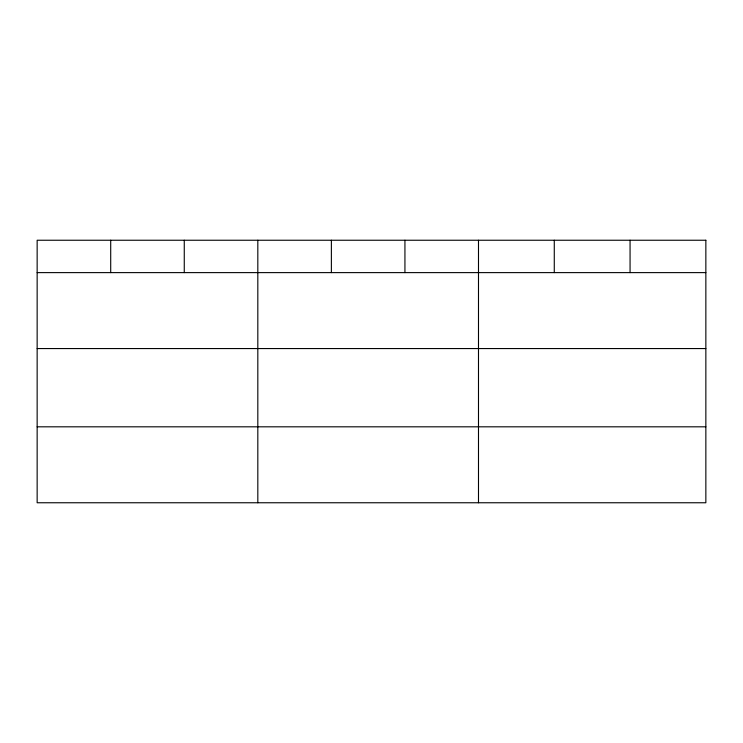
<?xml version="1.0" encoding="UTF-8"?>
<svg xmlns="http://www.w3.org/2000/svg" width="743" height="743" viewBox="0 0 743 743"><rect width="100%" height="100%" fill="white"/><g stroke="black" fill="none" stroke-linecap="round" stroke-linejoin="round"><path stroke-width="1.11" d="M37.15 272.616L705.85 272.616M37.15 348.56L705.85 348.56M37.15 426.816L705.85 426.816M630.064 240.24L630.064 272.616M554.278 240.24L554.278 272.616M478.492 240.24L478.492 502.76M404.935 240.24L404.935 272.616M331.378 240.24L331.378 272.616M257.821 240.24L257.821 502.76M184.264 240.24L184.264 272.616M110.707 240.24L110.707 272.616M705.85 240.24L37.15 240.24L37.15 502.76L705.85 502.76L705.85 240.24"/></g></svg>
